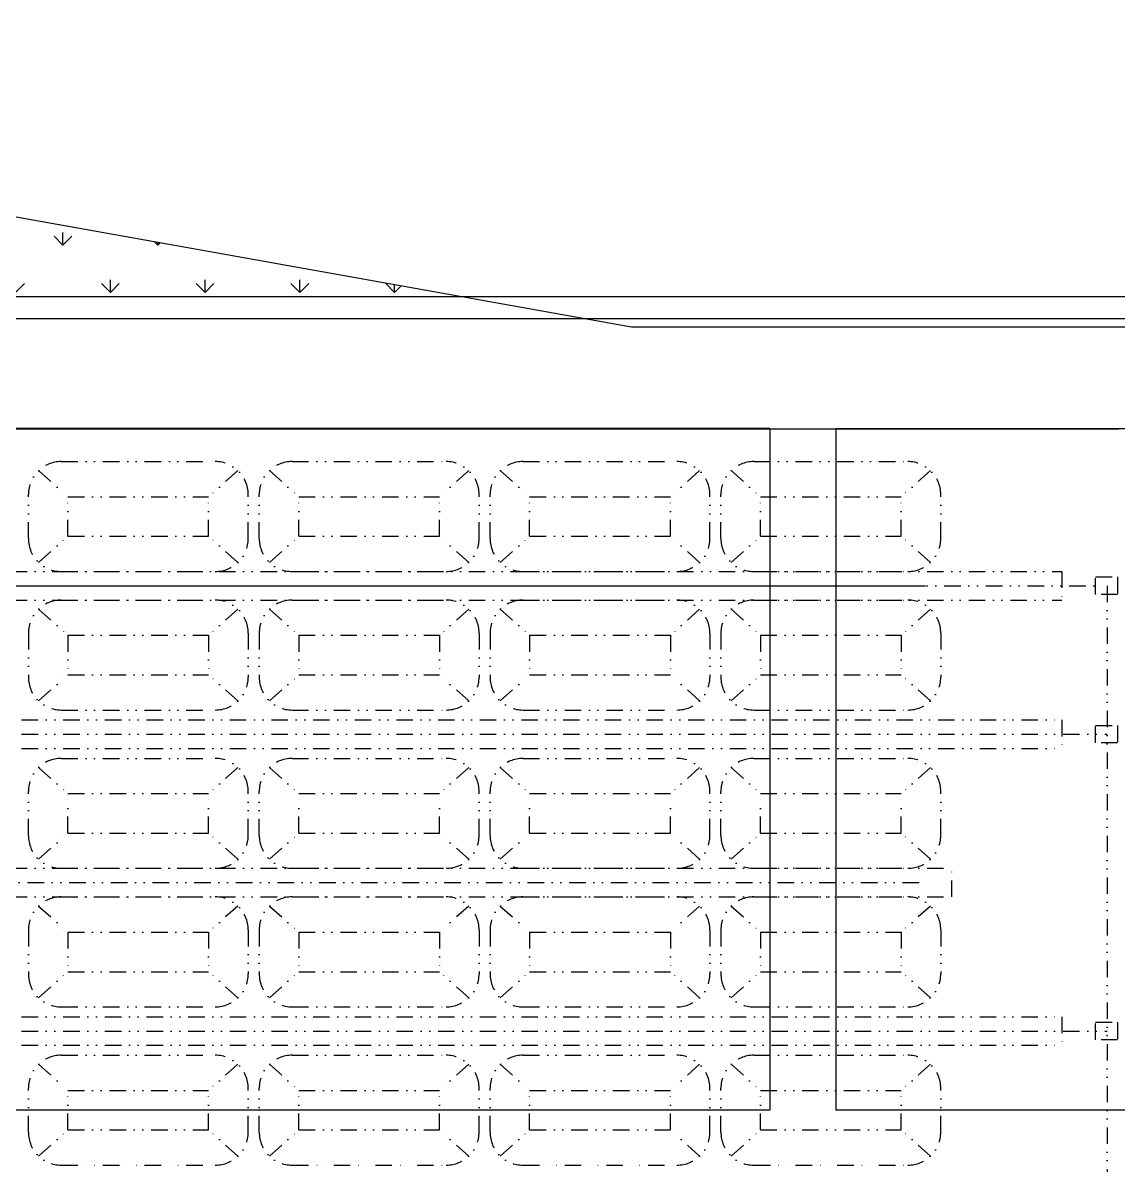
# Model space of a CAD drawing. Header units: millimetres. Extents: x 440090 to 511528, y 3875004 to 3899972.
# Drawn here: x 443990 to 444489, y 3893717 to 3894237 of the extents above; entities that cross this region are included whole.
import ezdxf

# ---------------------------------------------------------------- set-up
doc = ezdxf.new("R2010")
doc.units = ezdxf.units.MM
doc.linetypes.add('DIVIDE', pattern=[1.25, 0.5, -0.25, 0, -0.25, 0, -0.25])
for name, color, linetype in [('2012山钢矿石码头--工艺堆场', 7, 'Continuous'), ('2012矿石码头方案1-PM', 3, 'Continuous'), ('FA3补充-北作业区规划', 7, 'Continuous')]:
    doc.layers.add(name, color=color, linetype=linetype)

# ---------------------------------------------------------------- blocks, each defined once
blk = doc.blocks.new('预留堆场2012')
at = {"layer": '2012山钢矿石码头--工艺堆场', "color": 8, "linetype": 'ByBlock', "ltscale": 15}
for p, q in [((443960.47, 3893994.18, 0), (444030.47, 3893994.18, 0)), ((444065.47, 3893994.18, 0), (444135.47, 3893994.18, 0)), ((444170.47, 3893994.18, 0), (444240.47, 3893994.18, 0)), ((444275.47, 3893994.18, 0), (444345.47, 3893994.18, 0)), ((443950.12, 3893990.04, 0), (443963.47, 3893978.18, 0)), ((444040.81, 3893990.04, 0), (444027.47, 3893978.18, 0)), ((444055.12, 3893990.04, 0), (444068.47, 3893978.18, 0)), ((444145.81, 3893990.04, 0), (444132.47, 3893978.18, 0)), ((444160.12, 3893990.04, 0), (444173.47, 3893978.18, 0)), ((444250.81, 3893990.04, 0), (444237.47, 3893978.18, 0)), ((444265.12, 3893990.04, 0), (444278.47, 3893978.18, 0)), ((444355.81, 3893990.04, 0), (444342.47, 3893978.18, 0)), ((443945.47, 3893959.18, 0), (443945.47, 3893979.18, 0)), ((443963.47, 3893960.18, 0), (443963.47, 3893978.18, 0)), ((443963.47, 3893978.18, 0), (444027.47, 3893978.18, 0)), ((444027.47, 3893960.18, 0), (444027.47, 3893978.18, 0)), ((444045.47, 3893959.18, 0), (444045.47, 3893979.18, 0)), ((444050.47, 3893959.18, 0), (444050.47, 3893979.18, 0)), ((444068.47, 3893960.18, 0), (444068.47, 3893978.18, 0)), ((444068.47, 3893978.18, 0), (444132.47, 3893978.18, 0)), ((444132.47, 3893960.18, 0), (444132.47, 3893978.18, 0)), ((444150.47, 3893959.18, 0), (444150.47, 3893979.18, 0)), ((444155.47, 3893959.18, 0), (444155.47, 3893979.18, 0)), ((444173.47, 3893960.18, 0), (444173.47, 3893978.18, 0)), ((444173.47, 3893978.18, 0), (444237.47, 3893978.18, 0)), ((444237.47, 3893960.18, 0), (444237.47, 3893978.18, 0)), ((444255.47, 3893959.18, 0), (444255.47, 3893979.18, 0)), ((444260.47, 3893959.18, 0), (444260.47, 3893979.18, 0)), ((444278.47, 3893960.18, 0), (444278.47, 3893978.18, 0)), ((444278.47, 3893978.18, 0), (444342.47, 3893978.18, 0)), ((444342.47, 3893960.18, 0), (444342.47, 3893978.18, 0)), ((444360.47, 3893959.18, 0), (444360.47, 3893979.18, 0)), ((443950.12, 3893948.32, 0), (443963.47, 3893960.18, 0)), ((443963.47, 3893960.18, 0), (444027.47, 3893960.18, 0)), ((444040.81, 3893948.32, 0), (444027.47, 3893960.18, 0)), ((444055.12, 3893948.32, 0), (444068.47, 3893960.18, 0)), ((444068.47, 3893960.18, 0), (444132.47, 3893960.18, 0)), ((444145.81, 3893948.32, 0), (444132.47, 3893960.18, 0)), ((444160.12, 3893948.32, 0), (444173.47, 3893960.18, 0)), ((444173.47, 3893960.18, 0), (444237.47, 3893960.18, 0)), ((444250.81, 3893948.32, 0), (444237.47, 3893960.18, 0)), ((444265.12, 3893948.32, 0), (444278.47, 3893960.18, 0)), ((444278.47, 3893960.18, 0), (444342.47, 3893960.18, 0)), ((444355.81, 3893948.32, 0), (444342.47, 3893960.18, 0)), ((443520.47, 3893944.18, 0), (444415.47, 3893944.18, 0)), ((443960.47, 3893944.18, 0), (444030.47, 3893944.18, 0)), ((444065.47, 3893944.18, 0), (444135.47, 3893944.18, 0)), ((444170.47, 3893944.18, 0), (444240.47, 3893944.18, 0)), ((444275.47, 3893944.18, 0), (444345.47, 3893944.18, 0)), ((444415.47, 3893944.18, 0), (444415.47, 3893931.18, 0)), ((443452.43, 3893937.68, 0), (444436.44, 3893937.68, 0)), ((443520.47, 3893931.18, 0), (444415.47, 3893931.18, 0)), ((443960.47, 3893931.18, 0), (444030.47, 3893931.18, 0)), ((444065.47, 3893931.18, 0), (444135.47, 3893931.18, 0)), ((444170.47, 3893931.18, 0), (444240.47, 3893931.18, 0)), ((444275.47, 3893931.18, 0), (444345.47, 3893931.18, 0)), ((443950.12, 3893927.04, 0), (443963.47, 3893915.18, 0)), ((444040.81, 3893927.04, 0), (444027.47, 3893915.18, 0)), ((444055.12, 3893927.04, 0), (444068.47, 3893915.18, 0)), ((444145.81, 3893927.04, 0), (444132.47, 3893915.18, 0)), ((444160.12, 3893927.04, 0), (444173.47, 3893915.18, 0)), ((444250.81, 3893927.04, 0), (444237.47, 3893915.18, 0)), ((444265.12, 3893927.04, 0), (444278.47, 3893915.18, 0)), ((444355.81, 3893927.04, 0), (444342.47, 3893915.18, 0)), ((443945.47, 3893916.18, 0), (443945.47, 3893896.18, 0)), ((443963.47, 3893915.18, 0), (443963.47, 3893897.18, 0)), ((443963.47, 3893915.18, 0), (444027.47, 3893915.18, 0)), ((444027.47, 3893915.18, 0), (444027.47, 3893897.18, 0)), ((444045.47, 3893916.18, 0), (444045.47, 3893896.18, 0)), ((444050.47, 3893916.18, 0), (444050.47, 3893896.18, 0)), ((444068.47, 3893915.18, 0), (444068.47, 3893897.18, 0)), ((444068.47, 3893915.18, 0), (444132.47, 3893915.18, 0)), ((444132.47, 3893915.18, 0), (444132.47, 3893897.18, 0)), ((444150.47, 3893916.18, 0), (444150.47, 3893896.18, 0)), ((444155.47, 3893916.18, 0), (444155.47, 3893896.18, 0)), ((444173.47, 3893915.18, 0), (444173.47, 3893897.18, 0)), ((444173.47, 3893915.18, 0), (444237.47, 3893915.18, 0)), ((444237.47, 3893915.18, 0), (444237.47, 3893897.18, 0)), ((444255.47, 3893916.18, 0), (444255.47, 3893896.18, 0)), ((444260.47, 3893916.18, 0), (444260.47, 3893896.18, 0)), ((444278.47, 3893915.18, 0), (444278.47, 3893897.18, 0)), ((444278.47, 3893915.18, 0), (444342.47, 3893915.18, 0)), ((444342.47, 3893915.18, 0), (444342.47, 3893897.18, 0)), ((444360.47, 3893916.18, 0), (444360.47, 3893896.18, 0)), ((443950.12, 3893885.32, 0), (443963.47, 3893897.18, 0)), ((443963.47, 3893897.18, 0), (444027.47, 3893897.18, 0)), ((444040.81, 3893885.32, 0), (444027.47, 3893897.18, 0)), ((444055.12, 3893885.32, 0), (444068.47, 3893897.18, 0)), ((444068.47, 3893897.18, 0), (444132.47, 3893897.18, 0)), ((444145.81, 3893885.32, 0), (444132.47, 3893897.18, 0)), ((444160.12, 3893885.32, 0), (444173.47, 3893897.18, 0)), ((444173.47, 3893897.18, 0), (444237.47, 3893897.18, 0)), ((444250.81, 3893885.32, 0), (444237.47, 3893897.18, 0)), ((444265.12, 3893885.32, 0), (444278.47, 3893897.18, 0)), ((444278.47, 3893897.18, 0), (444342.47, 3893897.18, 0)), ((444355.81, 3893885.32, 0), (444342.47, 3893897.18, 0)), ((443525.47, 3893876.68, 0), (444415.47, 3893876.68, 0)), ((443960.47, 3893881.18, 0), (444030.47, 3893881.18, 0)), ((444065.47, 3893881.18, 0), (444135.47, 3893881.18, 0)), ((444170.47, 3893881.18, 0), (444240.47, 3893881.18, 0)), ((444275.47, 3893881.18, 0), (444345.47, 3893881.18, 0)), ((444415.47, 3893876.68, 0), (444415.47, 3893863.68, 0)), ((443525.47, 3893870.18, 0), (444436.19, 3893870.18, 0)), ((443525.47, 3893863.68, 0), (444415.47, 3893863.68, 0)), ((443960.47, 3893859.18, 0), (444030.47, 3893859.18, 0)), ((444065.47, 3893859.18, 0), (444135.47, 3893859.18, 0)), ((444170.47, 3893859.18, 0), (444240.47, 3893859.18, 0)), ((444275.47, 3893859.18, 0), (444345.47, 3893859.18, 0)), ((443950.12, 3893855.04, 0), (443963.47, 3893843.18, 0)), ((444040.81, 3893855.04, 0), (444027.47, 3893843.18, 0)), ((444055.12, 3893855.04, 0), (444068.47, 3893843.18, 0)), ((444145.81, 3893855.04, 0), (444132.47, 3893843.18, 0)), ((444160.12, 3893855.04, 0), (444173.47, 3893843.18, 0)), ((444250.81, 3893855.04, 0), (444237.47, 3893843.18, 0)), ((444265.12, 3893855.04, 0), (444278.47, 3893843.18, 0)), ((444355.81, 3893855.04, 0), (444342.47, 3893843.18, 0)), ((443945.47, 3893824.18, 0), (443945.47, 3893844.18, 0)), ((443963.47, 3893825.18, 0), (443963.47, 3893843.18, 0)), ((443963.47, 3893843.18, 0), (444027.47, 3893843.18, 0)), ((444027.47, 3893825.18, 0), (444027.47, 3893843.18, 0)), ((444045.47, 3893824.18, 0), (444045.47, 3893844.18, 0)), ((444050.47, 3893824.18, 0), (444050.47, 3893844.18, 0)), ((444068.47, 3893825.18, 0), (444068.47, 3893843.18, 0)), ((444068.47, 3893843.18, 0), (444132.47, 3893843.18, 0)), ((444132.47, 3893825.18, 0), (444132.47, 3893843.18, 0)), ((444150.47, 3893824.18, 0), (444150.47, 3893844.18, 0)), ((444155.47, 3893824.18, 0), (444155.47, 3893844.18, 0)), ((444173.47, 3893825.18, 0), (444173.47, 3893843.18, 0)), ((444173.47, 3893843.18, 0), (444237.47, 3893843.18, 0)), ((444237.47, 3893825.18, 0), (444237.47, 3893843.18, 0)), ((444255.47, 3893824.18, 0), (444255.47, 3893844.18, 0)), ((444260.47, 3893824.18, 0), (444260.47, 3893844.18, 0)), ((444278.47, 3893825.18, 0), (444278.47, 3893843.18, 0)), ((444278.47, 3893843.18, 0), (444342.47, 3893843.18, 0)), ((444342.47, 3893825.18, 0), (444342.47, 3893843.18, 0)), ((444360.47, 3893824.18, 0), (444360.47, 3893844.18, 0)), ((443950.12, 3893813.32, 0), (443963.47, 3893825.18, 0)), ((443963.47, 3893825.18, 0), (444027.47, 3893825.18, 0)), ((444040.81, 3893813.32, 0), (444027.47, 3893825.18, 0)), ((444055.12, 3893813.32, 0), (444068.47, 3893825.18, 0)), ((444068.47, 3893825.18, 0), (444132.47, 3893825.18, 0)), ((444145.81, 3893813.32, 0), (444132.47, 3893825.18, 0)), ((444160.12, 3893813.32, 0), (444173.47, 3893825.18, 0)), ((444173.47, 3893825.18, 0), (444237.47, 3893825.18, 0)), ((444250.81, 3893813.32, 0), (444237.47, 3893825.18, 0)), ((444265.12, 3893813.32, 0), (444278.47, 3893825.18, 0)), ((444278.47, 3893825.18, 0), (444342.47, 3893825.18, 0)), ((444355.81, 3893813.32, 0), (444342.47, 3893825.18, 0)), ((443520.47, 3893809.18, 0), (444365.47, 3893809.18, 0)), ((443960.47, 3893809.18, 0), (444030.47, 3893809.18, 0)), ((444065.47, 3893809.18, 0), (444135.47, 3893809.18, 0)), ((444170.47, 3893809.18, 0), (444240.47, 3893809.18, 0)), ((444275.47, 3893809.18, 0), (444345.47, 3893809.18, 0)), ((444365.47, 3893796.18, 0), (444365.47, 3893809.18, 0)), ((443452.43, 3893802.68, 0), (444353.47, 3893802.68, 0)), ((443520.47, 3893796.18, 0), (444365.47, 3893796.18, 0)), ((443960.47, 3893796.18, 0), (444030.47, 3893796.18, 0)), ((444065.47, 3893796.18, 0), (444135.47, 3893796.18, 0)), ((444170.47, 3893796.18, 0), (444240.47, 3893796.18, 0)), ((444275.47, 3893796.18, 0), (444345.47, 3893796.18, 0)), ((443950.12, 3893792.04, 0), (443963.47, 3893780.18, 0)), ((444040.81, 3893792.04, 0), (444027.47, 3893780.18, 0)), ((444055.12, 3893792.04, 0), (444068.47, 3893780.18, 0)), ((444145.81, 3893792.04, 0), (444132.47, 3893780.18, 0)), ((444160.12, 3893792.04, 0), (444173.47, 3893780.18, 0)), ((444250.81, 3893792.04, 0), (444237.47, 3893780.18, 0)), ((444265.12, 3893792.04, 0), (444278.47, 3893780.18, 0)), ((444355.81, 3893792.04, 0), (444342.47, 3893780.18, 0)), ((443945.47, 3893781.18, 0), (443945.47, 3893761.18, 0)), ((443963.47, 3893780.18, 0), (443963.47, 3893762.18, 0)), ((443963.47, 3893780.18, 0), (444027.47, 3893780.18, 0)), ((444027.47, 3893780.18, 0), (444027.47, 3893762.18, 0)), ((444045.47, 3893781.18, 0), (444045.47, 3893761.18, 0)), ((444050.47, 3893781.18, 0), (444050.47, 3893761.18, 0)), ((444068.47, 3893780.18, 0), (444068.47, 3893762.18, 0)), ((444068.47, 3893780.18, 0), (444132.47, 3893780.18, 0)), ((444132.47, 3893780.18, 0), (444132.47, 3893762.18, 0)), ((444150.47, 3893781.18, 0), (444150.47, 3893761.18, 0)), ((444155.47, 3893781.18, 0), (444155.47, 3893761.18, 0)), ((444173.47, 3893780.18, 0), (444173.47, 3893762.18, 0)), ((444173.47, 3893780.18, 0), (444237.47, 3893780.18, 0)), ((444237.47, 3893780.18, 0), (444237.47, 3893762.18, 0)), ((444255.47, 3893781.18, 0), (444255.47, 3893761.18, 0)), ((444260.47, 3893781.18, 0), (444260.47, 3893761.18, 0)), ((444278.47, 3893780.18, 0), (444278.47, 3893762.18, 0)), ((444278.47, 3893780.18, 0), (444342.47, 3893780.18, 0)), ((444342.47, 3893780.18, 0), (444342.47, 3893762.18, 0)), ((444360.47, 3893781.18, 0), (444360.47, 3893761.18, 0)), ((443950.12, 3893750.32, 0), (443963.47, 3893762.18, 0)), ((443963.47, 3893762.18, 0), (444027.47, 3893762.18, 0)), ((444040.81, 3893750.32, 0), (444027.47, 3893762.18, 0)), ((444055.12, 3893750.32, 0), (444068.47, 3893762.18, 0)), ((444068.47, 3893762.18, 0), (444132.47, 3893762.18, 0)), ((444145.81, 3893750.32, 0), (444132.47, 3893762.18, 0)), ((444160.12, 3893750.32, 0), (444173.47, 3893762.18, 0)), ((444173.47, 3893762.18, 0), (444237.47, 3893762.18, 0)), ((444250.81, 3893750.32, 0), (444237.47, 3893762.18, 0)), ((444265.12, 3893750.32, 0), (444278.47, 3893762.18, 0)), ((444278.47, 3893762.18, 0), (444342.47, 3893762.18, 0)), ((444355.81, 3893750.32, 0), (444342.47, 3893762.18, 0)), ((443525.47, 3893741.68, 0), (444415.47, 3893741.68, 0)), ((443960.47, 3893746.18, 0), (444030.47, 3893746.18, 0)), ((444065.47, 3893746.18, 0), (444135.47, 3893746.18, 0)), ((444170.47, 3893746.18, 0), (444240.47, 3893746.18, 0)), ((444275.47, 3893746.18, 0), (444345.47, 3893746.18, 0)), ((444415.47, 3893741.68, 0), (444415.47, 3893728.68, 0)), ((443525.47, 3893735.18, 0), (444436.19, 3893735.18, 0)), ((443525.47, 3893728.68, 0), (444415.47, 3893728.68, 0)), ((443960.47, 3893724.18, 0), (444030.47, 3893724.18, 0)), ((444065.47, 3893724.18, 0), (444135.47, 3893724.18, 0)), ((444170.47, 3893724.18, 0), (444240.47, 3893724.18, 0)), ((444275.47, 3893724.18, 0), (444345.47, 3893724.18, 0)), ((443950.12, 3893720.04, 0), (443963.47, 3893708.18, 0)), ((444040.81, 3893720.04, 0), (444027.47, 3893708.18, 0)), ((444055.12, 3893720.04, 0), (444068.47, 3893708.18, 0)), ((444145.81, 3893720.04, 0), (444132.47, 3893708.18, 0)), ((444160.12, 3893720.04, 0), (444173.47, 3893708.18, 0)), ((444250.81, 3893720.04, 0), (444237.47, 3893708.18, 0)), ((444265.12, 3893720.04, 0), (444278.47, 3893708.18, 0)), ((444355.81, 3893720.04, 0), (444342.47, 3893708.18, 0)), ((443945.47, 3893689.18, 0), (443945.47, 3893709.18, 0)), ((443963.47, 3893690.18, 0), (443963.47, 3893708.18, 0)), ((443963.47, 3893708.18, 0), (444027.47, 3893708.18, 0)), ((444027.47, 3893690.18, 0), (444027.47, 3893708.18, 0)), ((444045.47, 3893689.18, 0), (444045.47, 3893709.18, 0)), ((444050.47, 3893689.18, 0), (444050.47, 3893709.18, 0)), ((444068.47, 3893690.18, 0), (444068.47, 3893708.18, 0)), ((444068.47, 3893708.18, 0), (444132.47, 3893708.18, 0)), ((444132.47, 3893690.18, 0), (444132.47, 3893708.18, 0)), ((444150.47, 3893689.18, 0), (444150.47, 3893709.18, 0)), ((444155.47, 3893689.18, 0), (444155.47, 3893709.18, 0)), ((444173.47, 3893690.18, 0), (444173.47, 3893708.18, 0)), ((444173.47, 3893708.18, 0), (444237.47, 3893708.18, 0)), ((444237.47, 3893690.18, 0), (444237.47, 3893708.18, 0)), ((444255.47, 3893689.18, 0), (444255.47, 3893709.18, 0)), ((444260.47, 3893689.18, 0), (444260.47, 3893709.18, 0)), ((444278.47, 3893690.18, 0), (444278.47, 3893708.18, 0)), ((444278.47, 3893708.18, 0), (444342.47, 3893708.18, 0)), ((444342.47, 3893690.18, 0), (444342.47, 3893708.18, 0)), ((444360.47, 3893689.18, 0), (444360.47, 3893709.18, 0)), ((443950.12, 3893678.32, 0), (443963.47, 3893690.18, 0)), ((443963.47, 3893690.18, 0), (444027.47, 3893690.18, 0)), ((444040.81, 3893678.32, 0), (444027.47, 3893690.18, 0)), ((444055.12, 3893678.32, 0), (444068.47, 3893690.18, 0)), ((444068.47, 3893690.18, 0), (444132.47, 3893690.18, 0)), ((444145.81, 3893678.32, 0), (444132.47, 3893690.18, 0)), ((444160.12, 3893678.32, 0), (444173.47, 3893690.18, 0)), ((444173.47, 3893690.18, 0), (444237.47, 3893690.18, 0)), ((444250.81, 3893678.32, 0), (444237.47, 3893690.18, 0)), ((444265.12, 3893678.32, 0), (444278.47, 3893690.18, 0)), ((444278.47, 3893690.18, 0), (444342.47, 3893690.18, 0)), ((444355.81, 3893678.32, 0), (444342.47, 3893690.18, 0)), ((443960.47, 3893674.18, 0), (444030.47, 3893674.18, 0)), ((444065.47, 3893674.18, 0), (444135.47, 3893674.18, 0)), ((444170.47, 3893674.18, 0), (444240.47, 3893674.18, 0)), ((444275.47, 3893674.18, 0), (444345.47, 3893674.18, 0))]:
    blk.add_line(p, q, dxfattribs=at)
at = {"layer": '2012山钢矿石码头--工艺堆场', "color": 8, "linetype": 'ByBlock', "ltscale": 15, "elevation": 0}
for points in [[(444430.89, 3893941.68), (444440.89, 3893941.68), (444440.89, 3893933.68), (444430.89, 3893933.68)], [(444430.89, 3893874.18), (444440.89, 3893874.18), (444440.89, 3893866.18), (444430.89, 3893866.18)], [(444430.89, 3893739.18), (444440.89, 3893739.18), (444440.89, 3893731.18), (444430.89, 3893731.18)]]:
    blk.add_lwpolyline(points, close=True, dxfattribs=at)
at = {"layer": '2012山钢矿石码头--工艺堆场', "color": 8, "linetype": 'ByBlock', "ltscale": 15}
for centre, start, end in [((443960.47, 3893979.18, 0), 90, 180), ((444030.47, 3893979.18, 0), 0, 90), ((444065.47, 3893979.18, 0), 90, 180), ((444135.47, 3893979.18, 0), 0, 90), ((444170.47, 3893979.18, 0), 90, 180), ((444240.47, 3893979.18, 0), 0, 90), ((444275.47, 3893979.18, 0), 90, 180), ((444345.47, 3893979.18, 0), 0, 90), ((443960.47, 3893959.18, 0), 180, 270), ((444030.47, 3893959.18, 0), 270, 0), ((444065.47, 3893959.18, 0), 180, 270), ((444135.47, 3893959.18, 0), 270, 0), ((444170.47, 3893959.18, 0), 180, 270), ((444240.47, 3893959.18, 0), 270, 0), ((444275.47, 3893959.18, 0), 180, 270), ((444345.47, 3893959.18, 0), 270, 0), ((443960.47, 3893916.18, 0), 90, 180), ((444030.47, 3893916.18, 0), 0, 90), ((444065.47, 3893916.18, 0), 90, 180), ((444135.47, 3893916.18, 0), 0, 90), ((444170.47, 3893916.18, 0), 90, 180), ((444240.47, 3893916.18, 0), 0, 90), ((444275.47, 3893916.18, 0), 90, 180), ((444345.47, 3893916.18, 0), 0, 90), ((443960.47, 3893896.18, 0), 180, 270), ((444030.47, 3893896.18, 0), 270, 0), ((444065.47, 3893896.18, 0), 180, 270), ((444135.47, 3893896.18, 0), 270, 0), ((444170.47, 3893896.18, 0), 180, 270), ((444240.47, 3893896.18, 0), 270, 0), ((444275.47, 3893896.18, 0), 180, 270), ((444345.47, 3893896.18, 0), 270, 0), ((443960.47, 3893844.18, 0), 90, 180), ((444030.47, 3893844.18, 0), 0, 90), ((444065.47, 3893844.18, 0), 90, 180), ((444135.47, 3893844.18, 0), 0, 90), ((444170.47, 3893844.18, 0), 90, 180), ((444240.47, 3893844.18, 0), 0, 90), ((444275.47, 3893844.18, 0), 90, 180), ((444345.47, 3893844.18, 0), 0, 90), ((443960.47, 3893824.18, 0), 180, 270), ((444030.47, 3893824.18, 0), 270, 0), ((444065.47, 3893824.18, 0), 180, 270), ((444135.47, 3893824.18, 0), 270, 0), ((444170.47, 3893824.18, 0), 180, 270), ((444240.47, 3893824.18, 0), 270, 0), ((444275.47, 3893824.18, 0), 180, 270), ((444345.47, 3893824.18, 0), 270, 0), ((443960.47, 3893781.18, 0), 90, 180), ((444030.47, 3893781.18, 0), 0, 90), ((444065.47, 3893781.18, 0), 90, 180), ((444135.47, 3893781.18, 0), 0, 90), ((444170.47, 3893781.18, 0), 90, 180), ((444240.47, 3893781.18, 0), 0, 90), ((444275.47, 3893781.18, 0), 90, 180), ((444345.47, 3893781.18, 0), 0, 90), ((443960.47, 3893761.18, 0), 180, 270), ((444030.47, 3893761.18, 0), 270, 0), ((444065.47, 3893761.18, 0), 180, 270), ((444135.47, 3893761.18, 0), 270, 0), ((444170.47, 3893761.18, 0), 180, 270), ((444240.47, 3893761.18, 0), 270, 0), ((444275.47, 3893761.18, 0), 180, 270), ((444345.47, 3893761.18, 0), 270, 0), ((443960.47, 3893709.18, 0), 90, 180), ((444030.47, 3893709.18, 0), 0, 90), ((444065.47, 3893709.18, 0), 90, 180), ((444135.47, 3893709.18, 0), 0, 90), ((444170.47, 3893709.18, 0), 90, 180), ((444240.47, 3893709.18, 0), 0, 90), ((444275.47, 3893709.18, 0), 90, 180), ((444345.47, 3893709.18, 0), 0, 90), ((443960.47, 3893689.18, 0), 180, 270), ((444030.47, 3893689.18, 0), 270, 0), ((444065.47, 3893689.18, 0), 180, 270), ((444135.47, 3893689.18, 0), 270, 0), ((444170.47, 3893689.18, 0), 180, 270), ((444240.47, 3893689.18, 0), 270, 0), ((444275.47, 3893689.18, 0), 180, 270), ((444345.47, 3893689.18, 0), 270, 0)]:
    blk.add_arc(centre, 15, start, end, dxfattribs=at)

msp = doc.modelspace()

# ---------------------------------------------------------------- hatches: boundary and pattern name
at = {"layer": '2012矿石码头方案1-PM', "linetype": 'Continuous', "ltscale": 5}
h = msp.add_hatch(dxfattribs=at)
h.set_pattern_fill('GRASS', color=115, scale=1.2, style=0)
h.set_pattern_definition([(90, (443556.036, 3894200.188), (-21.5526, 21.5526), [5.715, -37.3902]), (45, (443556.036, 3894200.188), (-21.5526, 21.5526), [5.715, -24.765]), (135, (443556.036, 3894200.188), (-21.5526, -21.5526), [5.715, -24.765])])
h.paths.add_polyline_path([(443888.198, 3894098.205), (444266.077, 3894098.205), (443494.015, 3894236.633), (443494.015, 3894081.901), (443556.036, 3894081.901), (443556.036, 3894200.188), (443888.198, 3894140.725)])

# ---------------------------------------------------------------- linework, layer by layer
at = {"layer": '2012山钢矿石码头--工艺堆场', "color": 8, "linetype": 'Continuous', "ltscale": 5}
msp.add_line((443499.882, 3893980.609, 0), (444400.917, 3893980.609, 0), dxfattribs=at)
at = {"layer": '2012山钢矿石码头--工艺堆场', "color": 8, "linetype": 'DIVIDE', "ltscale": 15}
msp.add_line((444483.616, 3893980.609, 0), (444483.616, 3893508.109, 0), dxfattribs=at)
at = {"layer": '2012矿石码头方案1-PM', "color": 1, "ltscale": 400}
for p, q in [((444267.204, 3894098.218, 0), (443494.015, 3894236.633, 0)), ((444512.883, 3894098.218, 0), (444267.204, 3894098.218, 0))]:
    msp.add_line(p, q, dxfattribs=at)
at = {"layer": '2012矿石码头方案1-PM', "color": 8}
msp.add_line((444488.865, 3894051.901, 0), (443547.757, 3894051.901, 0), dxfattribs=at)
at = {"layer": 'FA3补充-北作业区规划'}
for p, q in [((445908.943, 3894112.065), (443294.371, 3894112.065)), ((445908.943, 3894102.065), (443294.371, 3894102.065)), ((444330.206, 3894052.065), (443960.206, 3894052.065)), ((444330.206, 3894052.065), (444330.206, 3893742.065)), ((444360.206, 3894052.065), (444360.206, 3893742.065)), ((444700.206, 3894052.037), (444360.206, 3894052.037)), ((444330.206, 3893742.065), (443960.206, 3893742.065)), ((444700.206, 3893742.065), (444360.206, 3893742.065))]:
    msp.add_line(p, q, dxfattribs=at)

# ---------------------------------------------------------------- block references
at = {"layer": '2012山钢矿石码头--工艺堆场', "linetype": 'DIVIDE'}
msp.add_blockref('预留堆场2012', (47.447, 42.927, 0), dxfattribs=at)

doc.saveas('drawing.dxf')
